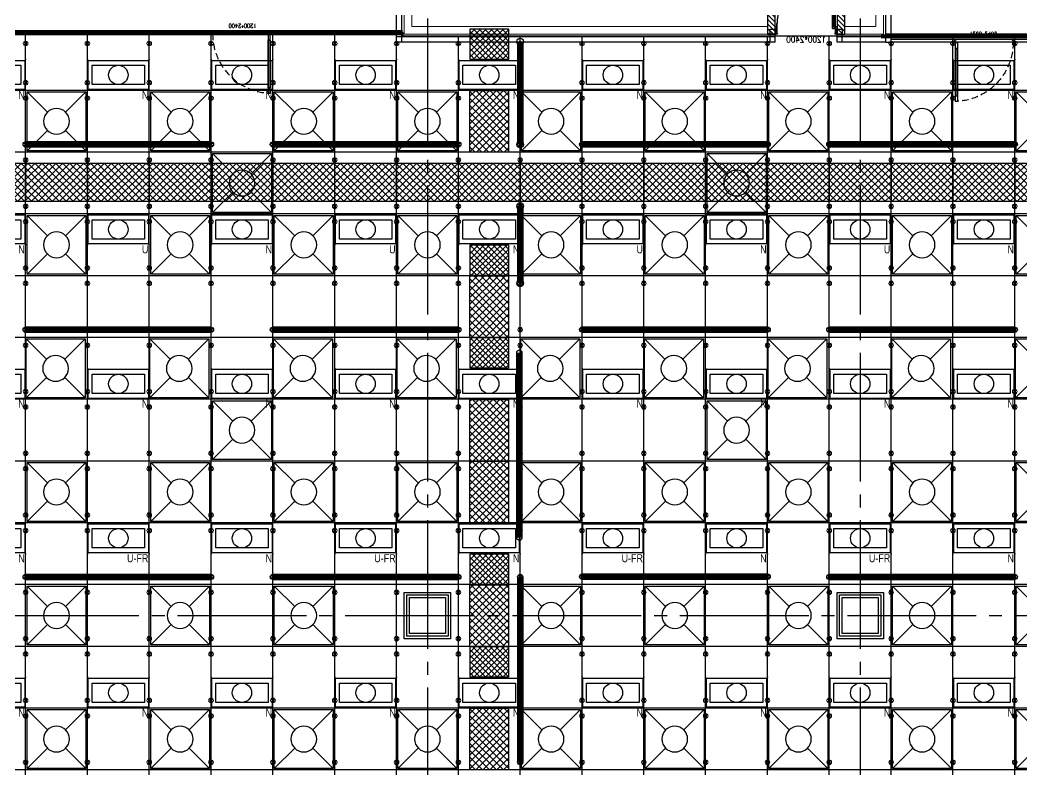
# Model space of a CAD drawing. Extents: x -17313 to 41501, y -1010 to 11880.
# Drawn here: x 16849 to 18794, y 7200 to 8657 of the extents above; entities that cross this region are included whole.
import ezdxf
from ezdxf.enums import TextEntityAlignment as Align

# ---------------------------------------------------------------- set-up
doc = ezdxf.new("R2010")
doc.units = 0
doc.header["$LTSCALE"] = 100
for name, pattern in [('188K-SM-03-F10-ARCH-PA-Y2257103$0$AP5A-SM-03-F20-ARCH-PA-Y2230801+Y2230803$0$ALL-PA-TXT-Y2221201$0$DASHED', [19.05, 12.7, -6.35]), ('188K-SM-03-F10-ARCH-PA-Y2257103$0$HIDDEN2', [0.1875, 0.125, -0.0625]), ('X-S-FAB-L10$0$COL-CEN-LIN', [3.25, 2.5, -0.25, 0.25, -0.25])]:
    doc.linetypes.add(name, pattern=pattern)
for name, color, linetype in [('0-xref', 8, 'Continuous'), ('188K-SM-03-F10-ARCH-CEIL-Y2257103$0$K-CEIL-4.2', 8, 'Continuous'), ('188K-SM-03-F10-ARCH-CEIL-Y2257103$0$K-CEIL-4.2-AREA', 8, 'Continuous'), ('188K-SM-03-F10-ARCH-PA-Y2257103$0$K-Door', 53, 'Continuous'), ('188K-SM-03-F10-ARCH-PA-Y2257103$0$K-P1S-4.2-單抗', 53, 'Continuous'), ('188K-SM-03-F10-ARCH-PA-Y2257103$0$K-岩棉 2hr 7.5-單抗', 53, 'Continuous'), ('188K-SM-03-F10-ARCH-PA-Y2257103$0$K-岩棉 2hr 7.5-非抗', 53, 'Continuous'), ('188K-SM-03-F10-ARCH-PA-Y2257103$0$非YK-K-防火門', 53, 'Continuous'), ('188K-SM-06-F10-ELEC-LIGHT-Y2257103$0$E-LIGHT(W)-N', 253, 'Continuous'), ('188K-SM-06-F10-ELEC-LIGHT-Y2257103$0$E-LIGHT(W)-U FR', 253, 'Continuous'), ('188K-SM-06-F10-ELEC-LIGHT-Y2257103$0$E-LIGHT(W)-U XLPE', 253, 'Continuous'), ('188K-SM-06-F10-HVAC-FFU-Y2257103$0$AC-FFU-ULPA', 254, 'Continuous'), ('188K-SM-07-F15-ARCH-CATW-Y2257103$0$K-安全母索', 6, 'Continuous'), ('188K-SM-07-F15-ARCH-CATW-Y2257103$0$K-扶手', 160, 'Continuous'), ('188K-SM-07-F15-ARCH-CATW-Y2257103$0$K-貓道板-主走道', 171, 'Continuous'), ('188K-SM-07-F15-ARCH-CATW-Y2257103$0$K-貓道板-主走道VS燈具', 171, 'Continuous'), ('X-S-FAB-L10$0$0-DIM-TXT', 8, 'Continuous'), ('X-S-FAB-L10$0$A-WALL-IN', 8, 'Continuous'), ('X-S-FAB-L10$0$BLOCK', 8, 'Continuous'), ('X-S-FAB-L10$0$CCL', 8, 'X-S-FAB-L10$0$COL-CEN-LIN'), ('X-S-FAB-L10$0$COL-S', 8, 'Continuous'), ('X-S-FAB-L10$0$DW_Frame', 8, 'Continuous'), ('X-S-FAB-L10$0$WALL_188K_IN', 8, 'Continuous')]:
    doc.layers.add(name, color=color, linetype=linetype)
doc.layers.add('188K-SM-03-F10-ARCH-CEIL-Y2257103$0$K-吊點-標準', color=8, linetype='Continuous', lineweight=9)
doc.layers.add('188K-SM-06-F10-ELEC-LIGHT-Y2257103$0$Defpoints-CAS', color=253, linetype='Continuous', plot=False)
doc.styles.add('188K-SM-03-F10-ARCH-PA-Y2257103$0$AP5A-SM-03-F20-ARCH-PA-Y2230801+Y2230803$0$ALL-PA-TXT-Y2221201$0$Standard', font='txt.shx', dxfattribs={"bigfont": 'chineset.shx'})
doc.styles.add('188K-SM-03-F10-ARCH-PA-Y2257103$0$Standard', font='txt.shx', dxfattribs={"bigfont": 'chineset.shx'})
doc.styles.add('188K-SM-06-F10-ELEC-LIGHT-Y2257103$0$Standard', font='arial.ttf')
doc.styles.add('X-S-FAB-L10$0$CHINA', font='simplex.shx', dxfattribs={"width": 0.75, "bigfont": 'chineset.shx'})
doc.styles.add('X-S-FAB-L10$0$Standard', font='', dxfattribs={"width": 0.8})
doc.styles.add('X-S-FAB-L10$0$TG_NOTE_TEXT', font='simplex.shx', dxfattribs={"width": 0.75, "bigfont": 'chineset.shx'})
doc.styles.get('X-S-FAB-L10$0$Standard').set_extended_font_data('Microsoft JhengHei')
doc.linetypes.add('188K-SM-07-F15-ARCH-CATW-Y2257103$0$FENCELINE1', pattern='A,6.35,-2.54,[133,ltypeshp.shx,S=2.54,R=0,X=-2.54,Y=0],-2.54,25.4', length=36.83)

# ---------------------------------------------------------------- blocks, each defined once
blk = doc.blocks.new('X-S-FAB-L10$0$FAB2-L05')
at = {"layer": 'X-S-FAB-L10$0$CCL'}
for p, q in [((-8520, 11005), (-8520, 0)), ((-7680, 11005), (-7680, 0)), ((-26880, 8220), (1210, 8220))]:
    blk.add_line(p, q, dxfattribs=at)
at = {"layer": 'X-S-FAB-L10$0$COL-S'}
for points in [[(-8555, 8255), (-8485, 8255), (-8485, 8185), (-8555, 8185)], [(-7715, 8255), (-7645, 8255), (-7645, 8185), (-7715, 8185)]]:
    blk.add_lwpolyline(points, close=True, dxfattribs=at)
blk = doc.blocks.new('X-S-FAB-L10')
at = {"layer": 'X-S-FAB-L10$0$WALL_188K_IN'}
h = blk.add_hatch(dxfattribs=at)
h.set_pattern_fill('LINE', color=256, scale=2, angle=135)
h.set_pattern_definition([(135, (18314.95, 8580.6165), (-4.49013, -4.49013), [])])
h.paths.add_polyline_path([(18315, 8629), (18315, 8679), (18300, 8679), (18300, 8629)])
h = blk.add_hatch(dxfattribs=at)
h.set_pattern_fill('LINE', color=256, scale=2, angle=135)
h.set_pattern_definition([(135, (18449.95, 8580.6165), (-4.49013, -4.49013), [])])
h.paths.add_polyline_path([(18450, 8629), (18450, 8679), (18435, 8679), (18435, 8629)])
for p, q in [((18315, 8629), (18315, 8644)), ((18435, 8629), (18435, 8644))]:
    blk.add_line(p, q)
blk.add_lwpolyline([(18432, 8644), (18432, 8758), (18427.6, 8758), (18427.6, 8644)], close=True)
blk.add_arc((18432, 8644), 114, 90, 180)
at = {"layer": 'X-S-FAB-L10$0$A-WALL-IN', "lineweight": 0}
for p, q in [((18300, 8644), (17610, 8644)), ((18510, 8644), (18450, 8644)), ((18525, 8629), (18525, 8644)), ((17610, 8629), (18300, 8629)), ((18450, 8629), (18525, 8629))]:
    blk.add_line(p, q, dxfattribs=at)
at = {"layer": 'X-S-FAB-L10$0$A-WALL-IN', "lineweight": 0, "flags": 128}
for points in [[(17595, 9033), (17595, 8629)], [(18525, 8644), (18525, 9033)], [(17610, 8644), (17610, 8965)], [(18510, 8965), (18510, 8644)], [(17595, 8629), (17610, 8629)]]:
    blk.add_lwpolyline(points, dxfattribs=at)
at = {"layer": 'X-S-FAB-L10$0$COL-S'}
for p, q in [((17605, 7535), (17675, 7535)), ((17605, 7465), (17605, 7535)), ((17675, 7535), (17675, 7465)), ((18445, 7535), (18515, 7535)), ((18445, 7465), (18445, 7535)), ((18515, 7535), (18515, 7465)), ((17675, 7465), (17605, 7465)), ((18515, 7465), (18445, 7465))]:
    blk.add_line(p, q, dxfattribs=at)
at = {"layer": 'X-S-FAB-L10$0$DW_Frame'}
for points in [[(18315, 8644), (18318, 8644), (18318, 8632), (18315, 8632)], [(18435, 8632), (18432, 8632), (18432, 8644), (18435, 8644)]]:
    blk.add_lwpolyline(points, dxfattribs=at)
at = {"layer": 'X-S-FAB-L10$0$WALL_188K_IN'}
for points in [[(18315, 8629), (18315, 8679), (18300, 8679), (18300, 8629)], [(18450, 8629), (18450, 8679), (18435, 8679), (18435, 8629)]]:
    blk.add_lwpolyline(points, close=True, dxfattribs=at)
at = {"layer": 'X-S-FAB-L10$0$BLOCK'}
blk.add_blockref('X-S-FAB-L10$0$FAB2-L05', (26160, -720), dxfattribs=at)
at = {"style": 'X-S-FAB-L10$0$TG_NOTE_TEXT', "width": 0.5, "flags": 1}
for p in [(7463.3, 9020), (18268.3, 8649), (11197.8, 4800.2), (16485.8, 4800.2), (25420.3, 2635), (13360, 320, 0), (7463.3, -33.3)]:
    blk.add_attdef('WH', text='', height=20, dxfattribs=at).set_placement(p, align=Align.BOTTOM_LEFT)
at = {"width": 0.5}
for style, p in [('X-S-FAB-L10$0$TG_NOTE_TEXT', (7585, 9020)), ('X-S-FAB-L10$0$TG_NOTE_TEXT', (18390, 8649)), ('X-S-FAB-L10$0$TG_NOTE_TEXT', (11117.5, 4813.5)), ('X-S-FAB-L10$0$TG_NOTE_TEXT', (16607.5, 4813.5)), ('X-S-FAB-L10$0$TG_NOTE_TEXT', (25350, 2635)), ('X-S-FAB-L10$0$Standard', (13129.4, 325, 0)), ('X-S-FAB-L10$0$TG_NOTE_TEXT', (7585, -20))]:
    blk.add_attdef('DESC', text='', height=10, dxfattribs=dict(at, style=style)).set_placement(p, align=Align.BOTTOM_LEFT)
for tag, style, p in [('TYPE', 'X-S-FAB-L10$0$TG_NOTE_TEXT', (7619.3, 9020)), ('NO', 'X-S-FAB-L10$0$TG_NOTE_TEXT', (7650.1, 9020)), ('TYPE', 'X-S-FAB-L10$0$TG_NOTE_TEXT', (18424.2, 8649)), ('NO', 'X-S-FAB-L10$0$TG_NOTE_TEXT', (18455, 8649)), ('NO', 'X-S-FAB-L10$0$TG_NOTE_TEXT', (11088.6, 4813.5)), ('TYPE', 'X-S-FAB-L10$0$TG_NOTE_TEXT', (11151.8, 4813.5)), ('TYPE', 'X-S-FAB-L10$0$TG_NOTE_TEXT', (16641.8, 4813.5)), ('NO', 'X-S-FAB-L10$0$TG_NOTE_TEXT', (16672.6, 4813.5)), ('NO', 'X-S-FAB-L10$0$TG_NOTE_TEXT', (25313, 2635)), ('TYPE', 'X-S-FAB-L10$0$TG_NOTE_TEXT', (25350, 2635)), ('NO', 'X-S-FAB-L10$0$Standard', (13100, 320, 0)), ('TYPE', 'X-S-FAB-L10$0$Standard', (13129.4, 320, 0)), ('TYPE', 'X-S-FAB-L10$0$TG_NOTE_TEXT', (7619.3, -20)), ('NO', 'X-S-FAB-L10$0$TG_NOTE_TEXT', (7650.1, -20))]:
    blk.add_attdef(tag, text='', height=10, dxfattribs=dict(at, style=style)).set_placement(p, align=Align.BOTTOM_RIGHT)
at = {"style": 'X-S-FAB-L10$0$TG_NOTE_TEXT', "width": 0.5, "flags": 1}
for rotation, p in [(180, (43, 7480)), (180, (943, 7480)), (90, (24310, 3717.8)), (270, (17080, 1711.7))]:
    blk.add_attdef('WH', text='', height=20, rotation=rotation, dxfattribs=at).set_placement(p, align=Align.BOTTOM_LEFT)
at = {"width": 0.5}
for rotation, style, p in [(180, 'X-S-FAB-L10$0$Standard', (317.6, 7480)), (180, 'X-S-FAB-L10$0$Standard', (1217.6, 7480)), (90, 'X-S-FAB-L10$0$TG_NOTE_TEXT', (24310, 3647.5)), (270, 'X-S-FAB-L10$0$TG_NOTE_TEXT', (17080, 1605))]:
    blk.add_attdef('DESC', text='', height=10, rotation=rotation, dxfattribs=dict(at, style=style)).set_placement(p, align=Align.BOTTOM_LEFT)
for tag, rotation, style, p in [('TYPE', 180, 'X-S-FAB-L10$0$Standard', (317.6, 7480)), ('NO', 180, 'X-S-FAB-L10$0$Standard', (347, 7480)), ('TYPE', 180, 'X-S-FAB-L10$0$Standard', (1217.6, 7480)), ('NO', 180, 'X-S-FAB-L10$0$Standard', (1247, 7480)), ('TYPE', 90, 'X-S-FAB-L10$0$TG_NOTE_TEXT', (24310, 3647.5)), ('NO', 90, 'X-S-FAB-L10$0$TG_NOTE_TEXT', (24310, 3610.5)), ('TYPE', 270, 'X-S-FAB-L10$0$TG_NOTE_TEXT', (17080, 1605)), ('NO', 270, 'X-S-FAB-L10$0$TG_NOTE_TEXT', (17080, 1573))]:
    blk.add_attdef(tag, text='', height=10, rotation=rotation, dxfattribs=dict(at, style=style)).set_placement(p, align=Align.BOTTOM_RIGHT)
at = {"layer": 'X-S-FAB-L10$0$0-DIM-TXT', "style": 'X-S-FAB-L10$0$CHINA', "width": 0.75}
for p in [(667.4, 7855.1, -2689.4), (22627.4, 6728.8), (25644.7, 6728.8), (24778.8, 5569.1), (1118.3, 4980), (417.8, 4594.6), (23874.8, 4355), (22927.4, 4330.1), (23749.9, 3901.4), (417.8, 3765.2), (1118.3, 3730), (417.8, 3115.8), (536.9, 2227.8), (16909, 1782.7), (888.4, 880.5), (16977.4, 750), (18878.8, 750), (25641.2, 553.2), (21364, 526.9)]:
    blk.add_attdef('HIG', text='', height=80, dxfattribs=at).set_placement(p, align=Align.MIDDLE_LEFT)
blk = doc.blocks.new('188K-SM-03-F10-ARCH-CEIL-Y2257103$0$A$C2CA95053')
h = blk.add_hatch(color=256)
edge = h.paths.add_edge_path()
edge.add_arc((0, 0), 0.5, 0, 360)
for p, q in [((3.2, 3.2), (-3.2, -3.2)), ((3.2, -3.2), (-3.2, 3.2))]:
    blk.add_line(p, q)
blk.add_lwpolyline([(-1.6, 2.5), (-1.6, -2.5), (1.6, -2.5), (1.6, 2.5)], close=True)
for radius in [4.5, 0.5]:
    blk.add_circle((0, 0), radius)
blk = doc.blocks.new('188K-SM-03-F10-ARCH-CEIL-Y2257103$0$天花板吊點-附調整片 - 3_8_螺桿吊架 100 mm 高調整片-V1-1FL')
blk.add_blockref('188K-SM-03-F10-ARCH-CEIL-Y2257103$0$A$C2CA95053', (0, 0))
blk = doc.blocks.new('188K-SM-03-F10-ARCH-CEIL-Y2257103')
at = {"layer": '188K-SM-03-F10-ARCH-CEIL-Y2257103$0$K-CEIL-4.2'}
for p, q in [((16860, 2067.7), (16860, 8632.2)), ((16980, 2067.7), (16980, 8632.2)), ((17100, 2067.7), (17100, 8632.2)), ((17220, 2067.7), (17220, 8632.2)), ((17340, 2067.7), (17340, 8632.2)), ((17460, 2067.7), (17460, 8632.2)), ((17580, 2067.7), (17580, 8632.2)), ((17700, 2067.7), (17700, 8626.2)), ((17820, 2067.7), (17820, 8626.2)), ((17940, 2067.7), (17940, 8626.2)), ((18060, 2067.7), (18060, 8626.2)), ((18180, 2067.7), (18180, 8626.2)), ((18300, 2067.7), (18300, 8626.2)), ((18420, 2067.7), (18420, 8626.2)), ((18540, 2067.7), (18540, 8626.2)), ((18660, 2067.7), (18660, 8626.2)), ((18780, 2067.7), (18780, 8626.2)), ((19317.2, 8520), (1767.7, 8520)), ((19317.2, 8400), (1767.7, 8400)), ((19317.2, 8280), (1847.7, 8280)), ((19314.7, 8160), (1847.7, 8160)), ((19314.7, 8040), (1847.7, 8040)), ((19314.7, 7920), (1847.7, 7920)), ((19314.7, 7800), (1847.7, 7800)), ((19314.7, 7680), (1847.7, 7680)), ((19314.7, 7560), (1847.7, 7560)), ((19317.2, 7440), (1847.7, 7440)), ((19317.2, 7320), (1847.7, 7320)), ((21180, 7200), (1847.7, 7200))]:
    blk.add_line(p, q, dxfattribs=at)
at = {"layer": '188K-SM-03-F10-ARCH-CEIL-Y2257103$0$K-CEIL-4.2-AREA', "elevation": 0}
blk.add_lwpolyline([(24297.2, 2067.7), (16747.2, 2067.7), (16747.2, 312.7), (14882.2, 312.7), (14882.2, 42.7), (14157.7, 42.7), (14157.7, 312.7), (1847.7, 312.7), (1847.7, 8305.8), (1767.7, 8305.8), (1767.7, 8632.2), (17592.2, 8632.2), (17592.2, 8626.2), (18934.7, 8626.2), (18934.7, 8592.2), (19317.2, 8592.2), (19317.2, 7537.7), (19282.2, 7537.7), (19282.2, 7462.2), (19317.2, 7462.2), (19317.2, 7317.2), (21180, 7317.2)], dxfattribs=at)
at = {"layer": '188K-SM-03-F10-ARCH-CEIL-Y2257103$0$K-CEIL-4.2-AREA'}
for points in [[(17605, 7535), (17675, 7535), (17675, 7465), (17605, 7465)], [(18445, 7535), (18515, 7535), (18515, 7465), (18445, 7465)]]:
    blk.add_lwpolyline(points, close=True, dxfattribs=at)
at = {"layer": '188K-SM-03-F10-ARCH-CEIL-Y2257103$0$K-吊點-標準', "color": 170, "lineweight": 18, "rotation": 179.9999999999997}
for p in [(16860, 8611.2), (16980, 8611.2), (17100, 8611.2), (17220, 8611.2), (17340, 8611.2), (17460, 8611.2), (17580, 8611.2), (17700, 8611.2), (17820, 8611.2), (17940, 8611.2), (18060, 8611.2), (18180, 8611.2), (18300, 8611.2), (18420, 8611.2), (18540, 8611.2), (18660, 8611.2), (18780, 8611.2), (16860, 8535), (16980, 8535), (17100, 8535), (17220, 8535), (17340, 8535), (17460, 8535), (17580, 8535), (17700, 8535), (17820, 8535), (17940, 8535), (18060, 8535), (18180, 8535), (18300, 8535), (18420, 8535), (18540, 8535), (18660, 8535), (18780, 8535), (16860, 8505), (16980, 8505), (17100, 8505), (17220, 8505), (17340, 8505), (17460, 8505), (17580, 8505), (17700, 8505), (17820, 8505), (17940, 8505), (18060, 8505), (18180, 8505), (18300, 8505), (18420, 8505), (18540, 8505), (18660, 8505), (18780, 8505), (16860, 8415), (16980, 8415), (17100, 8415), (17220, 8415), (17340, 8415), (17460, 8415), (17580, 8415), (17700, 8415), (17820, 8415), (17940, 8415), (18060, 8415), (18180, 8415), (18300, 8415), (18420, 8415), (18540, 8415), (18660, 8415), (18780, 8415), (16860, 8385), (16980, 8385), (17100, 8385), (17220, 8385), (17340, 8385), (17460, 8385), (17580, 8385), (17700, 8385), (17820, 8385), (17940, 8385), (18060, 8385), (18180, 8385), (18300, 8385), (18420, 8385), (18540, 8385), (18660, 8385), (18780, 8385), (16860, 8295), (16980, 8295), (17100, 8295), (17220, 8295), (17340, 8295), (17460, 8295), (17580, 8295), (17700, 8295), (17820, 8295), (17940, 8295), (18060, 8295), (18180, 8295), (18300, 8295), (18420, 8295), (18540, 8295), (18660, 8295), (18780, 8295), (16860, 8265), (16980, 8265), (17100, 8265), (17220, 8265), (17340, 8265), (17460, 8265), (17580, 8265), (17700, 8265), (17820, 8265), (17940, 8265), (18060, 8265), (18180, 8265), (18300, 8265), (18420, 8265), (18540, 8265), (18660, 8265), (18780, 8265), (16860, 8175), (16980, 8175), (17100, 8175), (17220, 8175), (17340, 8175), (17460, 8175), (17580, 8175), (17700, 8175), (17820, 8175), (17940, 8175), (18060, 8175), (18180, 8175), (18300, 8175), (18420, 8175), (18540, 8175), (18660, 8175), (18780, 8175), (16860, 8145), (16980, 8145), (17100, 8145), (17220, 8145), (17340, 8145), (17460, 8145), (17580, 8145), (17700, 8145), (17820, 8145), (17940, 8145), (18060, 8145), (18180, 8145), (18300, 8145), (18420, 8145), (18540, 8145), (18660, 8145), (18780, 8145), (16860, 8055), (16980, 8055), (17100, 8055), (17220, 8055), (17340, 8055), (17460, 8055), (17580, 8055), (17700, 8055), (17820, 8055), (17940, 8055), (18060, 8055), (18180, 8055), (18300, 8055), (18420, 8055), (18540, 8055), (18660, 8055), (18780, 8055), (16860, 8025), (16980, 8025), (17100, 8025), (17220, 8025), (17340, 8025), (17460, 8025), (17580, 8025), (17700, 8025), (17820, 8025), (17940, 8025), (18060, 8025), (18180, 8025), (18300, 8025), (18420, 8025), (18540, 8025), (18660, 8025), (18780, 8025), (16860, 7935), (16980, 7935), (17100, 7935), (17220, 7935), (17340, 7935), (17460, 7935), (17580, 7935), (17700, 7935), (17820, 7935), (17940, 7935), (18060, 7935), (18180, 7935), (18300, 7935), (18420, 7935), (18540, 7935), (18660, 7935), (18780, 7935), (16860, 7905), (16980, 7905), (17100, 7905), (17220, 7905), (17340, 7905), (17460, 7905), (17580, 7905), (17700, 7905), (17820, 7905), (17940, 7905), (18060, 7905), (18180, 7905), (18300, 7905), (18420, 7905), (18540, 7905), (18660, 7905), (18780, 7905), (16860, 7815), (16980, 7815), (17100, 7815), (17220, 7815), (17340, 7815), (17460, 7815), (17580, 7815), (17700, 7815), (17820, 7815), (17940, 7815), (18060, 7815), (18180, 7815), (18300, 7815), (18420, 7815), (18540, 7815), (18660, 7815), (18780, 7815), (16860, 7785), (16980, 7785), (17100, 7785), (17220, 7785), (17340, 7785), (17460, 7785), (17580, 7785), (17700, 7785), (17820, 7785), (17940, 7785), (18060, 7785), (18180, 7785), (18300, 7785), (18420, 7785), (18540, 7785), (18660, 7785), (18780, 7785), (16860, 7695), (16980, 7695), (17100, 7695), (17220, 7695), (17340, 7695), (17460, 7695), (17580, 7695), (17700, 7695), (17820, 7695), (17940, 7695), (18060, 7695), (18180, 7695), (18300, 7695), (18420, 7695), (18540, 7695), (18660, 7695), (18780, 7695), (16860, 7665), (16980, 7665), (17100, 7665), (17220, 7665), (17340, 7665), (17460, 7665), (17580, 7665), (17700, 7665), (17820, 7665), (17940, 7665), (18060, 7665), (18180, 7665), (18300, 7665), (18420, 7665), (18540, 7665), (18660, 7665), (18780, 7665), (16860, 7575), (16980, 7575), (17100, 7575), (17220, 7575), (17340, 7575), (17460, 7575), (17580, 7575), (17700, 7575), (17820, 7575), (17940, 7575), (18060, 7575), (18180, 7575), (18300, 7575), (18420, 7575), (18540, 7575), (18660, 7575), (18780, 7575), (16860, 7545), (16980, 7545), (17100, 7545), (17220, 7545), (17340, 7545), (17460, 7545), (17580, 7545), (17700, 7545), (17820, 7545), (17940, 7545), (18060, 7545), (18180, 7545), (18300, 7545), (18420, 7545), (18540, 7545), (18660, 7545), (18780, 7545), (16860, 7455), (16980, 7455), (17100, 7455), (17220, 7455), (17340, 7455), (17460, 7455), (17580, 7455), (17700, 7455), (17820, 7455), (17940, 7455), (18060, 7455), (18180, 7455), (18300, 7455), (18420, 7455), (18540, 7455), (18660, 7455), (18780, 7455), (16860, 7425), (16980, 7425), (17100, 7425), (17220, 7425), (17340, 7425), (17460, 7425), (17580, 7425), (17700, 7425), (17820, 7425), (17940, 7425), (18060, 7425), (18180, 7425), (18300, 7425), (18420, 7425), (18540, 7425), (18660, 7425), (18780, 7425), (16860, 7335), (16980, 7335), (17100, 7335), (17220, 7335), (17340, 7335), (17460, 7335), (17580, 7335), (17700, 7335), (17820, 7335), (17940, 7335), (18060, 7335), (18180, 7335), (18300, 7335), (18420, 7335), (18540, 7335), (18660, 7335), (18780, 7335), (16860, 7305), (16980, 7305), (17100, 7305), (17220, 7305), (17340, 7305), (17460, 7305), (17580, 7305), (17700, 7305), (17820, 7305), (17940, 7305), (18060, 7305), (18180, 7305), (18300, 7305), (18420, 7305), (18540, 7305), (18660, 7305), (18780, 7305), (16860, 7215), (16980, 7215), (17100, 7215), (17220, 7215), (17340, 7215), (17460, 7215), (17580, 7215), (17700, 7215), (17820, 7215), (17940, 7215), (18060, 7215), (18180, 7215), (18300, 7215), (18420, 7215), (18540, 7215), (18660, 7215), (18780, 7215)]:
    blk.add_blockref('188K-SM-03-F10-ARCH-CEIL-Y2257103$0$天花板吊點-附調整片 - 3_8_螺桿吊架 100 mm 高調整片-V1-1FL', p, dxfattribs=at)
blk = doc.blocks.new('188K-SM-06-F10-HVAC-FFU-Y2257103$0$H-FU-U-12x12')
for p, q in [((423, 777), (28, 1172)), ((777, 777), (1172, 1172)), ((28, 28), (423, 423)), ((1172, 28), (777, 423))]:
    blk.add_line(p, q)
blk.add_lwpolyline([(1172, 28), (1172, 1172), (28, 1172), (28, 28)], close=True)
blk.add_circle((600, 600), 250)
blk = doc.blocks.new('188K-SM-06-F10-HVAC-FFU-Y2257103')
at = {"layer": '188K-SM-06-F10-HVAC-FFU-Y2257103$0$AC-FFU-ULPA', "xscale": -0.09999999999999432, "yscale": 0.09999999999999432, "zscale": 0.09999999999999432}
for p in [(16980, 8400), (17220, 8400), (17460, 8400), (17700, 8400), (17940, 8400), (18180, 8400), (18420, 8400), (18660, 8400), (18900, 8400), (17340, 8280), (18300, 8280), (16980, 8160), (17220, 8160), (17460, 8160), (17700, 8160), (17940, 8160), (18180, 8160), (18420, 8160), (18660, 8160), (18900, 8160), (16978.3, 7920), (17218.3, 7920), (17458.3, 7920), (17698.3, 7920), (17938.3, 7920), (18178.3, 7920), (18418.3, 7920), (18658.3, 7920), (18898.3, 7920), (17340, 7800), (18300, 7800), (16980, 7680), (17220, 7680), (17460, 7680), (17700, 7680), (17940, 7680), (18180, 7680), (18420, 7680), (18660, 7680), (18900, 7680), (16980, 7440), (17220, 7440), (17460, 7440), (17940, 7440), (18180, 7440), (18420, 7440), (18660, 7440), (18900, 7440), (16980, 7200), (17220, 7200), (17460, 7200), (17700, 7200), (17940, 7200), (18180, 7200), (18420, 7200), (18660, 7200), (18900, 7200)]:
    blk.add_blockref('188K-SM-06-F10-HVAC-FFU-Y2257103$0$H-FU-U-12x12', p, dxfattribs=at)
blk = doc.blocks.new('*U267')
for points in [[(-58.3, -28.3), (-58.3, 28.3), (58.3, 28.3), (58.3, -28.3)], [(-51, -18.8), (-51, 18.8), (51, 18.8), (51, -18.8)]]:
    blk.add_lwpolyline(points, close=True)
blk.add_circle((0, 0), 18.8)
at = {"layer": '188K-SM-06-F10-ELEC-LIGHT-Y2257103$0$Defpoints-CAS'}
for p in [(-60, 30), (60, 30), (-60, -30), (60, -30)]:
    blk.add_point(p, dxfattribs=at)
at = {"style": '188K-SM-06-F10-ELEC-LIGHT-Y2257103$0$Standard', "width": 0.8}
blk.add_text('N', height=15.5, dxfattribs=at).set_placement((58.3, -38.7), align=Align.MIDDLE_RIGHT)
blk = doc.blocks.new('*U493')
at = {"layer": '188K-SM-06-F10-ELEC-LIGHT-Y2257103$0$E-LIGHT(W)-N'}
blk.add_blockref('*U267', (0, 8.3), dxfattribs=at)
blk = doc.blocks.new('*U492')
at = {"color": 0, "linetype": 'ByBlock', "lineweight": -2, "transparency": 16777216}
for p in [(1680, 0), (1920, 0), (2160, 0), (2400, 0), (2640, 0), (2880, 0), (3120, 0), (3360, 0), (3600, 0)]:
    blk.add_blockref('*U493', p, dxfattribs=at)
blk = doc.blocks.new('*U266')
for points in [[(-58.3, -28.3), (-58.3, 28.3), (58.3, 28.3), (58.3, -28.3)], [(-51, -18.8), (-51, 18.8), (51, 18.8), (51, -18.8)]]:
    blk.add_lwpolyline(points, close=True)
blk.add_circle((0, 0), 18.8)
at = {"layer": '188K-SM-06-F10-ELEC-LIGHT-Y2257103$0$Defpoints-CAS'}
for p in [(-60, 30), (60, 30), (-60, -30), (60, -30)]:
    blk.add_point(p, dxfattribs=at)
at = {"style": '188K-SM-06-F10-ELEC-LIGHT-Y2257103$0$Standard', "width": 0.8}
blk.add_text('U', height=15.5, dxfattribs=at).set_placement((58.3, -38.7), align=Align.MIDDLE_RIGHT)
blk = doc.blocks.new('*U258')
for points in [[(-58.3, -28.3), (-58.3, 28.3), (58.3, 28.3), (58.3, -28.3)], [(-51, -18.8), (-51, 18.8), (51, 18.8), (51, -18.8)]]:
    blk.add_lwpolyline(points, close=True)
blk.add_circle((0, 0), 18.8)
at = {"layer": '188K-SM-06-F10-ELEC-LIGHT-Y2257103$0$Defpoints-CAS'}
for p in [(-60, 30), (60, 30), (-60, -30), (60, -30)]:
    blk.add_point(p, dxfattribs=at)
at = {"style": '188K-SM-06-F10-ELEC-LIGHT-Y2257103$0$Standard', "width": 0.8}
blk.add_text('U-FR', height=15.53, dxfattribs=at).set_placement((58.3, -38.7), align=Align.MIDDLE_RIGHT)
blk = doc.blocks.new('188K-SM-06-F10-ELEC-LIGHT-Y2257103')
blk.add_blockref('*U492', (15120, 7341.7))
at = {"layer": '188K-SM-06-F10-ELEC-LIGHT-Y2257103$0$E-LIGHT(W)-N'}
for p in [(16800, 8550), (17040, 8550), (17280, 8550), (17520, 8550), (17760, 8550), (18000, 8550), (18240, 8550), (18480, 8550), (18720, 8550), (16800, 8250), (17280, 8250), (17760, 8250), (18240, 8250), (18720, 8250), (16800, 7950), (17040, 7950), (17280, 7950), (17520, 7950), (17760, 7950), (18000, 7950), (18240, 7950), (18480, 7950), (18720, 7950), (16800, 7650), (17280, 7650), (17760, 7650), (18240, 7650), (18720, 7650)]:
    blk.add_blockref('*U267', p, dxfattribs=at)
at = {"layer": '188K-SM-06-F10-ELEC-LIGHT-Y2257103$0$E-LIGHT(W)-U FR'}
for p in [(17040, 7650), (17520, 7650), (18000, 7650), (18480, 7650)]:
    blk.add_blockref('*U258', p, dxfattribs=at)
at = {"layer": '188K-SM-06-F10-ELEC-LIGHT-Y2257103$0$E-LIGHT(W)-U XLPE'}
for p in [(17040, 8250), (17520, 8250), (18000, 8250), (18480, 8250)]:
    blk.add_blockref('*U266', p, dxfattribs=at)
blk = doc.blocks.new('188K-SM-03-F10-ARCH-PA-Y2257103$0$單開庫板門-1200x2400)圓型拉環鎖+輔助鎖)')
at = {"ltscale": 0.1}
for p, q in [((26008.6, -11403.6), (26004.5, -11403.6)), ((26004.5, -11403.6), (26004.5, -11414.1)), ((26004.5, -11414.1), (26004.5, -11415.3)), ((26004.5, -11414.1), (26008.6, -11414.1)), ((26008.6, -11414), (26004.6, -11414)), ((26004.6, -11414.3), (26004.6, -11414.2)), ((26004.6, -11415.3), (26004.6, -11414.5)), ((26004.7, -11414.1), (26006.5, -11414.1)), ((26005.1, -11414.4), (26004.7, -11414.4)), ((26004.7, -11414.5), (26005.1, -11414.5)), ((26004.7, -11414.5), (26004.7, -11506)), ((26004.7, -11506), (26004.7, -11414.5)), ((26004.7, -11414.5), (26004.7, -11414.5)), ((26005.2, -11414.4), (26005.2, -11414.4)), ((26006.5, -11414.1), (26006.6, -11414.1)), ((26006.6, -11414.1), (26006.6, -11414.1)), ((26006.6, -11414.1), (26008.4, -11414.1)), ((26008.4, -11414.4), (26008, -11414.4)), ((26008, -11414.4), (26008, -11414.4)), ((26008, -11414.5), (26008.4, -11414.5)), ((26008.4, -11506), (26008.4, -11414.5)), ((26008.4, -11414.5), (26008.4, -11414.5)), ((26008.4, -11414.5), (26008.4, -11506)), ((26008.5, -11414.2), (26008.5, -11414.3)), ((26008.5, -11414.5), (26008.5, -11415.3)), ((26008.6, -11414.1), (26008.6, -11403.6)), ((26008.6, -11415.3), (26008.6, -11414.1)), ((26004.5, -11415.4), (26004.6, -11415.5)), ((26004.7, -11415.4), (26004.7, -11415.3)), ((26008.4, -11415.3), (26008.4, -11415.4)), ((26008.5, -11415.5), (26008.6, -11415.4)), ((26008.6, -11506.4), (26004.5, -11506.4)), ((26004.5, -11506.4), (26004.5, -11518)), ((26004.7, -11506), (26004.7, -11506)), ((26008.4, -11506), (26008.4, -11506)), ((26008.6, -11518), (26008.6, -11506.4)), ((25999.5, -11519.7), (25999.5, -11523.2)), ((26002.5, -11519.1), (26000, -11519.1)), ((26000, -11523.7), (26002.4, -11523.7)), ((26002.4, -11523.7), (26004.1, -11522.6)), ((26002.9, -11518.5), (26002.6, -11518.5)), ((26002.6, -11518.5), (26002.6, -11521)), ((26002.6, -11521.9), (26002.6, -11519.3)), ((26002.6, -11521), (26002.9, -11521)), ((26003.4, -11521.9), (26002.6, -11521.9)), ((26002.9, -11521), (26002.9, -11518.5)), ((26003.3, -11522.2), (26003.3, -11522)), ((26003.3, -11522), (26003.4, -11522)), ((26004, -11522.2), (26003.3, -11522.2)), ((26008.3, -11517.5), (26003.6, -11517.5)), ((26003.6, -11517.5), (26003.6, -11517.7)), ((26003.6, -11517.7), (26008.3, -11517.7)), ((26004.1, -11521.9), (26003.9, -11521.9)), ((26003.9, -11522), (26004, -11522)), ((26004, -11522), (26004, -11522.2)), ((26004.2, -11522.4), (26004.2, -11521.9)), ((26004.5, -11518), (26008.6, -11518)), ((26008.3, -11517.7), (26008.3, -11517.5)), ((26114.8, -11521.9), (26115.1, -11521.9)), ((26114.8, -11522.4), (26114.8, -11521.9)), ((26114.9, -11522), (26114.9, -11522.2)), ((26115.1, -11522), (26114.9, -11522)), ((26114.9, -11522.2), (26115.7, -11522.2)), ((26116.6, -11523.7), (26114.9, -11522.6)), ((26115.5, -11521.9), (26116.3, -11521.9)), ((26115.7, -11522), (26115.5, -11522)), ((26115.7, -11522.2), (26115.7, -11522)), ((26116.3, -11521.9), (26116.3, -11519.3)), ((26116.5, -11519.1), (26119, -11519.1)), ((26119, -11523.7), (26116.6, -11523.7)), ((26119.5, -11519.7), (26119.5, -11523.2))]:
    blk.add_line(p, q, dxfattribs=at)
blk.add_lwpolyline([(26006.6, -11506.4), (26006.5, -11506.3), (26004.7, -11506.3, -0.414214), (26004.6, -11506.3), (26004.6, -11506.1, -0.414214), (26004.7, -11506.1), (26005.1, -11506.1, 0.414214), (26005.2, -11506.1), (26005.2, -11506, 0.414214), (26005.1, -11506), (26004.7, -11506, -0.414214), (26004.6, -11506), (26004.6, -11505.2, -0.414214), (26004.7, -11505.2), (26004.7, -11505.2, 0.414214), (26004.7, -11505.2), (26004.7, -11505, 0.72636), (26004.6, -11505), (26004.5, -11505.1, 0.158507), (26004.5, -11505.2), (26004.5, -11506.4, 0.414214), (26004.6, -11506.5), (26008.6, -11506.5, 0.414214), (26008.6, -11506.4), (26008.6, -11505.2, 0.158507), (26008.6, -11505.1), (26008.5, -11505, 0.72636), (26008.4, -11505), (26008.4, -11505.2, 0.414214), (26008.5, -11505.2, -0.414214), (26008.5, -11505.2), (26008.5, -11506, -0.414214), (26008.4, -11506), (26008, -11506, 0.414214), (26008, -11506), (26008, -11506.1, 0.414214), (26008, -11506.1), (26008.4, -11506.1, -0.414214), (26008.5, -11506.1), (26008.5, -11506.3, -0.414214), (26008.4, -11506.3), (26006.6, -11506.3)], format="xyb", close=True, dxfattribs=at)
for points in [[(25999.5, -11518.9), (25999.5, -11523.9)], [(26119.5, -11518.9), (26119.5, -11523.9)]]:
    blk.add_lwpolyline(points)
for centre, radius, start, end in [((26004.6, -11414.1), 0.0313, 90, 180), ((26004.7, -11414.2), 0.0313, 90, 180), ((26004.7, -11414.3), 0.0313, 180, 270), ((26004.7, -11414.5), 0.0313, 90, 180), ((26005.1, -11414.4), 0.0313, 270, 0), ((26005.1, -11414.4), 0.0313, 0, 90), ((26008, -11414.4), 0.0313, 90, 180), ((26008, -11414.4), 0.0313, 180, 270), ((26008.4, -11414.2), 0.0313, 360, 90), ((26008.4, -11414.3), 0.0313, 270, 0), ((26008.4, -11414.5), 0.0313, 0, 90), ((26008.6, -11414.1), 0.0313, 360, 90), ((26004.6, -11415.3), 0.0313, 180, 216.0274), ((26004.7, -11415.3), 0.0209, 180, 270), ((26004.7, -11415.4), 0.0313, 216.0274, 360), ((26004.7, -11415.3), 0.0209, 360, 90), ((26008.5, -11415.3), 0.0209, 90, 180), ((26008.5, -11415.4), 0.0313, 180, 323.9726), ((26008.5, -11415.3), 0.0209, 270, 360), ((26008.6, -11415.3), 0.0313, 323.9726, 360)]:
    blk.add_arc(centre, radius, start, end, dxfattribs=at)
at = {"linetype": '188K-SM-03-F10-ARCH-PA-Y2257103$0$AP5A-SM-03-F20-ARCH-PA-Y2230801+Y2230803$0$ALL-PA-TXT-Y2221201$0$DASHED', "ltscale": 0.01}
blk.add_arc((26001.1, -11518.7), 115.3, 359.8531, 85.8135, dxfattribs=at)
at = {"ltscale": 0.1}
for centre, major_axis, start_param, end_param in [((26000, -11519.7), (0.369, -0.369), 2.356194, 3.926991), ((26000, -11523.2), (-0.369, -0.369), 5.497787, 7.068583), ((26002.5, -11519.3), (0.111, -0.111), 7.068583, 8.63938), ((26003.4, -11521.9), (-0.0369, -0.0369), 0.785398, 3.926991), ((26003.9, -11521.9), (-0.0369, -0.0369), 3.926991, 7.068583), ((26004.1, -11521.9), (0.0369, -0.0369), 7.068583, 8.63938), ((26003.9, -11522.4), (0.221, -0.221), 6.162283, 7.068583), ((26114.8, -11521.9), (-0.0369, -0.0369), -2.356194, -0.785398), ((26115.1, -11522.4), (-0.221, -0.221), -0.785398, 0.120903), ((26115.1, -11521.9), (0.0369, -0.0369), -0.785398, 2.356194), ((26115.5, -11521.9), (0.0369, -0.0369), 2.356194, 5.497787), ((26116.5, -11519.3), (-0.111, -0.111), -2.356194, -0.785398), ((26119, -11519.7), (-0.369, -0.369), 2.356194, 3.926991), ((26119, -11523.2), (0.369, -0.369), -0.785398, 0.785398)]:
    blk.add_ellipse(centre, major_axis=major_axis, ratio=1, start_param=start_param, end_param=end_param, dxfattribs=at)
at = {"ltscale": 0.1, "extrusion": (0, 0, -1)}
blk.add_ellipse((26003.1, -11517.9), major_axis=(-0.516, 0.516), ratio=1, start_param=5.497787, end_param=11.780972, dxfattribs=at)
at = {"color": 8, "ltscale": 0.1, "style": '188K-SM-03-F10-ARCH-PA-Y2257103$0$AP5A-SM-03-F20-ARCH-PA-Y2230801+Y2230803$0$ALL-PA-TXT-Y2221201$0$Standard', "width": 0.85}
blk.add_text('1200*2400', height=8, dxfattribs=at).set_placement((26058.4, -11534.4), align=Align.MIDDLE_CENTER)
blk = doc.blocks.new('188K-SM-03-F10-ARCH-PA-Y2257103$0$F14P8-SM-03-FB1-ARCH-PA(B)-Y2210902$0$18P2-XFDP40$0$GAD2205')
blk.add_lwpolyline([(0, 1), (0, 1), (-18, 1, -0.414214), (-18, 2), (-18, 3, -0.414214), (-18, 3), (-14, 3, 0.414214), (-13, 4), (-13, 4, 0.414214), (-14, 4), (-18, 4, -0.414214), (-18, 5), (-18, 12, -0.414214), (-18, 12), (-18, 12, 0.414214), (-18, 12), (-18, 14, 0.72636), (-19, 14), (-19, 13, 0.158507), (-19, 13), (-19, 0, 0.414214), (-19, 0), (19, 0, 0.414214), (19, 0), (19, 13, 0.158507), (19, 13), (19, 14, 0.72636), (18, 14), (18, 12, 0.414214), (18, 12, -0.414214), (18, 12), (18, 5, -0.414214), (18, 4), (14, 4, 0.414214), (13, 4), (13, 4, 0.414214), (14, 3), (18, 3, -0.414214), (18, 3), (18, 2, -0.414214), (18, 1), (0, 1)], format="xyb", close=True)
blk = doc.blocks.new('188K-SM-03-F10-ARCH-PA-Y2257103$0$(FS1-4)1hr單開防火門-1200x2400')
for p, q in [((8.8, 117.1, 0), (9.6, 117.1, 0)), ((8.8, 112.2, 0), (8.8, 117.1, 0)), ((9.6, 117.1, 0), (9.6, 112.2, 0)), ((9.6, 112.2, 0), (8.8, 112.2, 0)), ((9.6, 115.7, 0), (13.6, 115.7, 0)), ((13.5, 113.5, 0), (9.6, 113.5, 0)), ((13.6, 115.7, 0), (15, 115.7, 0)), ((0, 4.5), (0, -4.5)), ((2.8, 5), (0.5, 5)), ((3, -3.2), (3, 4.8)), ((117, -3.2), (117, 4.8)), ((117.2, 5), (119.5, 5)), ((120, 4.5), (120, -4.5)), ((0.5, -5), (2.8, -5)), ((2.8, -5), (4.4, -4)), ((3.8, -3.2), (3, -3.2)), ((3.6, -3.5), (3.6, -3.3)), ((3.6, -3.3), (3.8, -3.3)), ((4.4, -3.5), (3.6, -3.5)), ((4.4, -3.2), (4.2, -3.2)), ((4.2, -3.3), (4.4, -3.3)), ((4.4, -3.3), (4.4, -3.5)), ((4.5, -3.7), (4.5, -3.3)), ((115.5, -3.7), (115.5, -3.3)), ((115.6, -3.2), (115.8, -3.2)), ((115.6, -3.3), (115.6, -3.5)), ((115.8, -3.3), (115.6, -3.3)), ((115.6, -3.5), (116.4, -3.5)), ((117.2, -5), (115.6, -4)), ((116.2, -3.2), (117, -3.2)), ((116.4, -3.3), (116.2, -3.3)), ((116.4, -3.5), (116.4, -3.3)), ((119.5, -5), (117.2, -5))]:
    blk.add_line(p, q)
for points in [[(4.8, 112.2), (4.8, 117.1), (4, 117.1), (4, 112.2)], [(-10, -5), (0, -5), (0, 5), (-10, 5)], [(120, -5), (130, -5), (130, 5), (120, 5)]]:
    blk.add_lwpolyline(points, close=True)
at = {"ltscale": 5}
for points in [[(8.8, 109.6), (8.8, 119.7), (4.8, 119.7), (4.8, 109.6)], [(5, 109.2), (5, 14.8), (5, 14.8), (5, 109.2)], [(8.6, 14.8), (8.5, 14.8), (8.5, 109.2), (8.6, 109.2)], [(8.8, 6.1), (8.8, 14.4), (4.8, 14.4), (4.8, 6.1)]]:
    blk.add_lwpolyline(points, close=True, dxfattribs=at)
at = {"elevation": 0}
blk.add_lwpolyline([(4, 115.7), (0, 115.7), (-1.4, 115.7, 0.327495), (-2.2, 115, 0.089847), (-2.4, 104.3, 1.144881), (-0.5, 104.7, -0.137079), (-0.5, 113, -0.349357), (0, 113.5), (4, 113.5)], format="xyb", dxfattribs=at)
at = {"ltscale": 5}
blk.add_lwpolyline([(4.8, 109.7), (4.8, 108.4, 0.158507), (4.9, 108.4), (4.9, 108.3, 0.72636), (5, 108.3), (5, 108.5, 0.414214), (5, 108.5, -0.414214), (4.9, 108.5), (4.9, 109.2, -0.414214), (5, 109.2), (5.4, 109.2, 0.414214), (5.4, 109.3), (5.4, 109.3, 0.414214), (5.4, 109.3), (5, 109.3, -0.414214), (4.9, 109.4), (4.9, 109.5, -0.414214), (5, 109.6), (6.8, 109.6), (6.8, 109.6), (6.8, 109.6), (8.6, 109.6, -0.414214), (8.6, 109.5), (8.6, 109.4, -0.414214), (8.6, 109.3), (8.2, 109.3, 0.414214), (8.1, 109.3), (8.1, 109.3, 0.414214), (8.2, 109.2), (8.6, 109.2, -0.414214), (8.6, 109.2), (8.6, 108.5, -0.414214), (8.6, 108.5), (8.6, 108.5, 0.414214), (8.6, 108.5), (8.6, 108.3, 0.72636), (8.6, 108.3), (8.7, 108.4, 0.158507), (8.7, 108.4), (8.7, 109.7, 0.414214), (8.7, 109.7), (4.9, 109.7, 0.414214)], format="xyb", close=True, dxfattribs=at)
at = {"ltscale": 500}
for points in [[(3.2, -2.4), (3.2, 5.6), (3, 5.6), (3, -2.4)], [(8.5, 6.6), (4, 6.6), (4, 6.3), (8.5, 6.3)]]:
    blk.add_lwpolyline(points, close=True, dxfattribs=at)
at = {"linetype": '188K-SM-03-F10-ARCH-PA-Y2257103$0$HIDDEN2'}
blk.add_arc((3.4, 6.1), 113.7, 359.4256, 87.3094, dxfattribs=at)
at = {"extrusion": (0, 0, -1)}
for centre, major_axis, start_param, end_param in [((13.5, 113, 0), (-0.417, 0.417), 0.901482, 2.245889), ((15, 104.3, 0), (0.707, 0.707), 0.872811, 4.284184), ((-0.8, 108.9, 0), (10.9, 10.9), 0.51383, 1.058752), ((14.9, 114.8, 0), (-0.624, 0.624), 0.866962, 2.13291), ((-13.8, 109, 0), (21.3, 21.3), 0.585307, 0.943734)]:
    blk.add_ellipse(centre, major_axis=major_axis, ratio=1, start_param=start_param, end_param=end_param, dxfattribs=at)
for centre, major_axis, start_param, end_param in [((0.5, 4.5), (0.354, -0.354), 2.356194, 3.926991), ((2.8, 4.8), (0.106, -0.106), 7.068583, 8.63938), ((117.2, 4.8), (-0.106, -0.106), -2.356194, -0.785398), ((119.5, 4.5), (-0.354, -0.354), 2.356194, 3.926991), ((0.5, -4.5), (-0.354, -0.354), 5.497787, 7.068583), ((3.8, -3.3), (-0.0354, -0.0354), 0.785398, 3.926991), ((4.2, -3.3), (-0.0354, -0.0354), 3.926991, 7.068583), ((4.4, -3.3), (0.0354, -0.0354), 7.068583, 8.63938), ((4.2, -3.7), (0.212, -0.212), 6.162283, 7.068583), ((115.6, -3.3), (-0.0354, -0.0354), -2.356194, -0.785398), ((115.8, -3.7), (-0.212, -0.212), -0.785398, 0.120903), ((115.8, -3.3), (0.0354, -0.0354), -0.785398, 2.356194), ((116.2, -3.3), (0.0354, -0.0354), 2.356194, 5.497787), ((119.5, -4.5), (0.354, -0.354), -0.785398, 0.785398)]:
    blk.add_ellipse(centre, major_axis=major_axis, ratio=1, start_param=start_param, end_param=end_param)
at = {"ltscale": 500, "extrusion": (0, 0, -1)}
blk.add_ellipse((3.4, 6.1), major_axis=(-0.495, 0.495), ratio=1, start_param=5.497787, end_param=11.780972, dxfattribs=at)
at = {"ltscale": 5, "xscale": 0.1000000000058208, "yscale": 0.1000000000058208, "zscale": 0.1000000000058208}
blk.add_blockref('188K-SM-03-F10-ARCH-PA-Y2257103$0$F14P8-SM-03-FB1-ARCH-PA(B)-Y2210902$0$18P2-XFDP40$0$GAD2205', (6.8, 14.3), dxfattribs=at)
at = {"color": 8, "style": '188K-SM-03-F10-ARCH-PA-Y2257103$0$Standard', "width": 0.85}
blk.add_text('1200*2400', height=12, dxfattribs=at).set_placement((60, -15, 0), align=Align.MIDDLE_CENTER)
blk = doc.blocks.new('188K-SM-03-F10-ARCH-PA-Y2257103')
at = {"layer": '188K-SM-03-F10-ARCH-PA-Y2257103$0$K-P1S-4.2-單抗'}
for p, q in [((17580, 8635, 0), (15315, 8635, 0)), ((17580, 8630, 0), (15315, 8630, 0)), ((18937.5, 8619, 0), (18540, 8619, 0)), ((18937.5, 8614, 0), (18540, 8614, 0))]:
    blk.add_line(p, q, dxfattribs=at)
for points in [[(17595, 7545), (17685, 7545), (17685, 7455), (17595, 7455)], [(17600, 7540), (17680, 7540), (17680, 7460), (17600, 7460)], [(18435, 7545), (18525, 7545), (18525, 7455), (18435, 7455)], [(18440, 7540), (18520, 7540), (18520, 7460), (18440, 7460)]]:
    blk.add_lwpolyline(points, close=True, dxfattribs=at)
at = {"layer": '188K-SM-03-F10-ARCH-PA-Y2257103$0$K-岩棉 2hr 7.5-單抗'}
for p, q in [((18315, 8624, 0), (17580, 8624, 0)), ((18305, 8614, 0), (18305, 8629, 0)), ((18315, 8614, 0), (18315, 8629, 0)), ((18435, 8614, 0), (18435, 8629, 0)), ((18530, 8624, 0), (18435, 8624, 0)), ((18445, 8614, 0), (18445, 8629, 0)), ((18315, 8614, 0), (17580, 8614, 0)), ((18530, 8614, 0), (18435, 8614, 0))]:
    blk.add_line(p, q, dxfattribs=at)
at = {"layer": '188K-SM-03-F10-ARCH-PA-Y2257103$0$K-岩棉 2hr 7.5-非抗'}
for p, q in [((17580, 8614, 0), (17580, 9007.5, 0)), ((17590, 8614, 0), (17590, 9007.5, 0)), ((18530, 8614), (18530, 9007.5)), ((18540, 8614, 0), (18540, 9007.5, 0)), ((18530, 8614), (18540, 8614, 0))]:
    blk.add_line(p, q, dxfattribs=at)
at = {"layer": '188K-SM-03-F10-ARCH-PA-Y2257103$0$K-Door', "rotation": 180}
blk.add_blockref('188K-SM-03-F10-ARCH-PA-Y2257103$0$單開庫板門-1200x2400)圓型拉環鎖+輔助鎖)', (43339.5, -2888.9), dxfattribs=at)
at = {"layer": '188K-SM-03-F10-ARCH-PA-Y2257103$0$K-Door', "xscale": -1, "rotation": 180}
blk.add_blockref('188K-SM-03-F10-ARCH-PA-Y2257103$0$單開庫板門-1200x2400)圓型拉環鎖+輔助鎖)', (-7339.5, -2904.9, 0), dxfattribs=at)
at = {"layer": '188K-SM-03-F10-ARCH-PA-Y2257103$0$非YK-K-防火門', "xscale": -1}
blk.add_blockref('188K-SM-03-F10-ARCH-PA-Y2257103$0$(FS1-4)1hr單開防火門-1200x2400', (18435, 8634, 0), dxfattribs=at)
blk = doc.blocks.new('188K-SM-07-F15-ARCH-CATW-Y2257103$0$貓道板-749x1196.5(主走道)')
h = blk.add_hatch()
h.set_pattern_fill('ANSI37', color=256, scale=30)
h.set_pattern_definition([(45, (0.75, 3e-16), (-67.352, 67.352), []), (135, (0.75, 3e-16), (-67.352, -67.352), [])])
h.paths.add_polyline_path([(-1199, 0), (-1199, 750), (-1, 750), (-1, 0)])
blk.add_lwpolyline([(-1199, 0), (-1199, 750), (-1, 750), (-1, 0)], close=True)
blk = doc.blocks.new('188K-SM-07-F15-ARCH-CATW-Y2257103$0$貓道板-749x596.5(主走道VS燈具)')
h = blk.add_hatch()
h.set_pattern_fill('ANSI37', color=256, scale=25)
h.paths.add_polyline_path([(-598.25, 0), (-598.25, 749), (-1.75, 749), (-1.75, 0)])
blk.add_lwpolyline([(-598.25, 0), (-598.25, 749), (-1.75, 749), (-1.75, 0)], close=True)
blk = doc.blocks.new('188K-SM-07-F15-ARCH-CATW-Y2257103$0$母索-3.6')
at = {"const_width": 13}
blk.add_lwpolyline([(0, 0), (0, 360)], dxfattribs=at)
for centre in [(0, 360, 0), (0, 0)]:
    blk.add_circle(centre, 5)
blk = doc.blocks.new('188K-SM-07-F15-ARCH-CATW-Y2257103$0$母索-2.0')
at = {"const_width": 13}
blk.add_lwpolyline([(0, 0), (200, 0)], dxfattribs=at)
for centre in [(0, 0), (200, 0)]:
    blk.add_circle(centre, 6.5)
blk = doc.blocks.new('188K-SM-07-F15-ARCH-CATW-Y2257103$0$母索-1.5')
at = {"const_width": 13}
blk.add_lwpolyline([(0, 0), (150, 0)], dxfattribs=at)
for centre in [(0, 0), (150, 0)]:
    blk.add_circle(centre, 6.5)
blk = doc.blocks.new('188K-SM-07-F15-ARCH-CATW-Y2257103')
at = {"layer": '188K-SM-07-F15-ARCH-CATW-Y2257103$0$K-扶手', "linetype": '188K-SM-07-F15-ARCH-CATW-Y2257103$0$FENCELINE1', "ltscale": 0.03, "const_width": 10, "elevation": 0}
blk.add_lwpolyline([(15060, 8632.2), (17592.2, 8632.2)], dxfattribs=at)
at = {"layer": '188K-SM-07-F15-ARCH-CATW-Y2257103$0$K-扶手', "linetype": '188K-SM-07-F15-ARCH-CATW-Y2257103$0$FENCELINE1', "ltscale": 0.03, "const_width": 10}
blk.add_lwpolyline([(18525, 8629), (18525, 8626.2), (18937.5, 8626.2)], dxfattribs=at)
at = {"layer": '188K-SM-07-F15-ARCH-CATW-Y2257103$0$K-安全母索', "rotation": 270}
for name, p in [('188K-SM-07-F15-ARCH-CATW-Y2257103$0$母索-2.0', (17820, 8615)), ('188K-SM-07-F15-ARCH-CATW-Y2257103$0$母索-3.6', (16860, 8415)), ('188K-SM-07-F15-ARCH-CATW-Y2257103$0$母索-3.6', (17340, 8415)), ('188K-SM-07-F15-ARCH-CATW-Y2257103$0$母索-3.6', (17940.4, 8415.4)), ('188K-SM-07-F15-ARCH-CATW-Y2257103$0$母索-3.6', (18420, 8415)), ('188K-SM-07-F15-ARCH-CATW-Y2257103$0$母索-1.5', (17820, 8295.4)), ('188K-SM-07-F15-ARCH-CATW-Y2257103$0$母索-3.6', (16860, 8055)), ('188K-SM-07-F15-ARCH-CATW-Y2257103$0$母索-3.6', (17340, 8055)), ('188K-SM-07-F15-ARCH-CATW-Y2257103$0$母索-3.6', (17940.4, 8055.4)), ('188K-SM-07-F15-ARCH-CATW-Y2257103$0$母索-3.6', (18420, 8055)), ('188K-SM-07-F15-ARCH-CATW-Y2257103$0$母索-3.6', (16860, 7575)), ('188K-SM-07-F15-ARCH-CATW-Y2257103$0$母索-3.6', (17340, 7575)), ('188K-SM-07-F15-ARCH-CATW-Y2257103$0$母索-3.6', (17940.4, 7575.4)), ('188K-SM-07-F15-ARCH-CATW-Y2257103$0$母索-3.6', (18420, 7575))]:
    blk.add_blockref(name, p, dxfattribs=at)
at = {"layer": '188K-SM-07-F15-ARCH-CATW-Y2257103$0$K-安全母索'}
for p in [(17818.4, 7650.9), (17820, 7214.9)]:
    blk.add_blockref('188K-SM-07-F15-ARCH-CATW-Y2257103$0$母索-3.6', p, dxfattribs=at)
at = {"layer": '188K-SM-07-F15-ARCH-CATW-Y2257103$0$K-貓道板-主走道', "xscale": 0.1, "yscale": 0.1, "zscale": 0.1}
for p, rotation in [((17722.5, 8400), 269.9999999999999), ((16740, 8379), 180), ((16860, 8379), 180), ((16980, 8379), 180), ((17100, 8379), 180), ((17220, 8379), 180), ((17340, 8379), 180), ((17460, 8379), 180), ((17580, 8379), 180), ((17700, 8379), 180), ((17820, 8379), 180), ((17940, 8379), 180), ((18060, 8379), 180), ((18180, 8379), 180), ((18300, 8379), 180), ((18420, 8379), 180), ((18540, 8379), 180), ((18660, 8379), 180), ((18780, 8379), 180), ((17722.5, 8040), 269.9999999999999), ((17722.5, 7800), 269.9999999999999), ((17722.5, 7680), 269.9999999999999), ((17722.5, 7440), 269.9999999999999), ((17722.5, 7200), 269.9999999999999)]:
    blk.add_blockref('188K-SM-07-F15-ARCH-CATW-Y2257103$0$貓道板-749x1196.5(主走道)', p, dxfattribs=dict(at, rotation=rotation))
at = {"layer": '188K-SM-07-F15-ARCH-CATW-Y2257103$0$K-貓道板-主走道VS燈具', "xscale": 0.1, "yscale": 0.1, "zscale": 0.1, "rotation": 270}
for p in [(17722.6, 8580), (17722.6, 8160), (17722.6, 7980), (17722.6, 7560), (17722.6, 7380)]:
    blk.add_blockref('188K-SM-07-F15-ARCH-CATW-Y2257103$0$貓道板-749x596.5(主走道VS燈具)', p, dxfattribs=at)

msp = doc.modelspace()

# ---------------------------------------------------------------- block references
at = {"layer": '0-xref'}
for name in ['X-S-FAB-L10', '188K-SM-06-F10-ELEC-LIGHT-Y2257103', '188K-SM-03-F10-ARCH-PA-Y2257103', '188K-SM-03-F10-ARCH-CEIL-Y2257103', '188K-SM-07-F15-ARCH-CATW-Y2257103', '188K-SM-06-F10-HVAC-FFU-Y2257103']:
    msp.add_blockref(name, (0, 0), dxfattribs=at)

doc.saveas('drawing.dxf')
